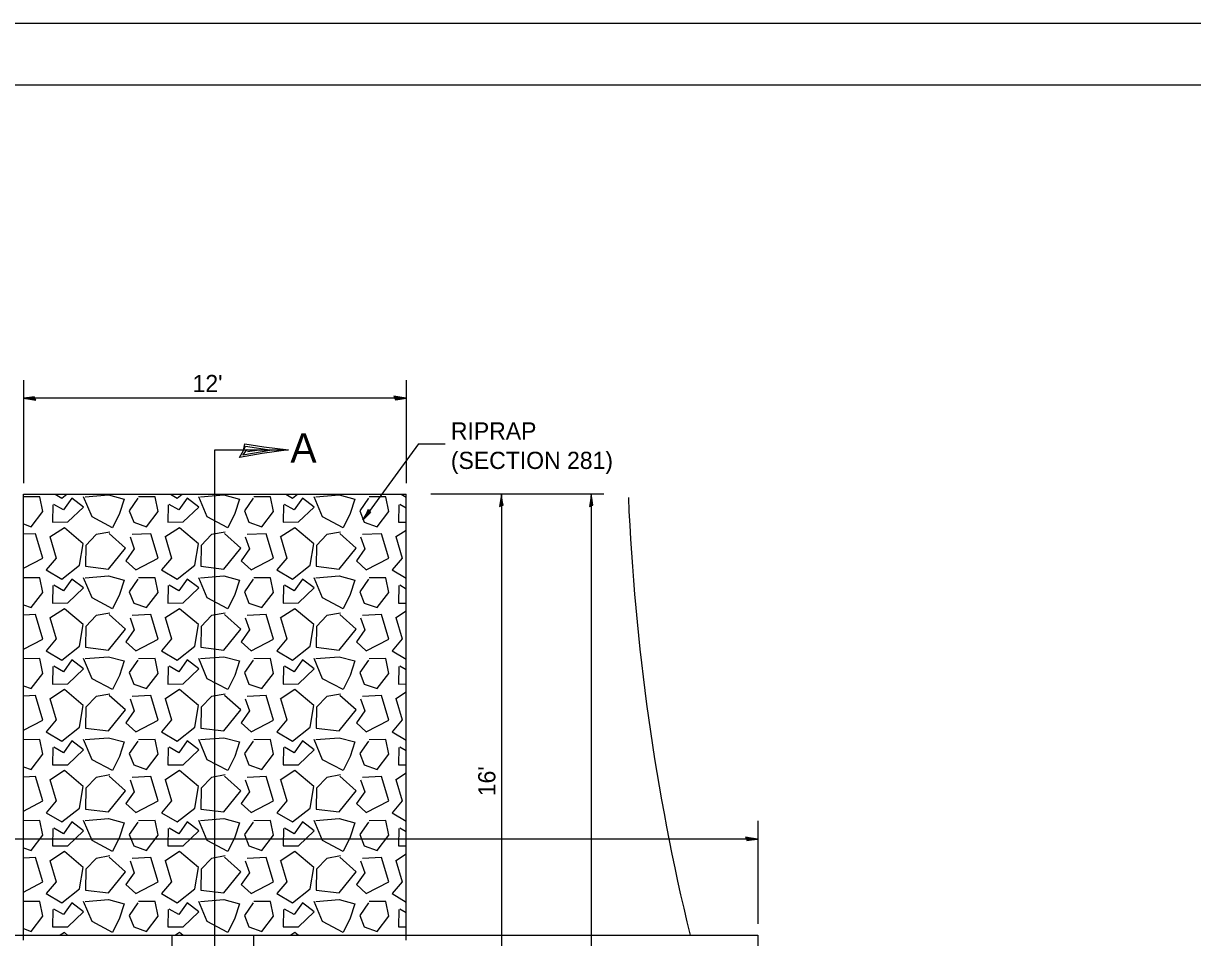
# Model space of a CAD drawing. Extents: x 0 to 2.83, y -0.08 to 1.83.
# Drawn here: x 0.795 to 1.589, y 1.213 to 1.833 of the extents above; entities that cross this region are included whole.
import ezdxf

# ---------------------------------------------------------------- set-up
doc = ezdxf.new("R2010")
doc.units = 0
for name, color, linetype in [('RD_Pr_Roadway_Dimensions', 7, 'Continuous'), ('RD_Pr_Roadway_Notes', 7, 'Continuous'), ('SH_General_Details', 7, 'Continuous'), ('SH_Printer_Plotting_Border', 7, 'Continuous')]:
    doc.layers.add(name, color=color, linetype=linetype)

msp = doc.modelspace()

# ---------------------------------------------------------------- linework, layer by layer
at = {"layer": 'RD_Pr_Roadway_Dimensions'}
for p, q in [((0.79456, 1.59113), (0.79456, 1.52125)), ((1.05457, 1.59113), (1.05457, 1.52125)), ((1.05457, 1.57885), (0.79456, 1.57885)), ((1.18869, 1.51361), (1.07124, 1.51361)), ((1.1193, 1.51361), (1.1193, 1.12766)), ((1.18025, 1.51361), (1.18025, 0.79233)), ((1.29334, 1.29182), (1.29334, 1.22194)), ((1.29334, 1.27954), (0.55591, 1.27954))]:
    msp.add_line(p, q, dxfattribs=at)
for points in [[(0.80221, 1.57874), (0.80195, 1.57988), (0.79872, 1.57939), (0.79456, 1.57885), (0.799, 1.57824), (0.80289, 1.57756), (0.80221, 1.57874), (0.80187, 1.57949), (0.79735, 1.57884), (0.80229, 1.57798), (0.80156, 1.57895), (0.79948, 1.57882), (0.80148, 1.57851)], [(1.04692, 1.57896), (1.04718, 1.57782), (1.05041, 1.57831), (1.05457, 1.57885), (1.05013, 1.57946), (1.04624, 1.58014), (1.04692, 1.57896), (1.04726, 1.57821), (1.05178, 1.57886), (1.04684, 1.57972), (1.04757, 1.57875), (1.04964, 1.57888), (1.04765, 1.57918)], [(1.11919, 1.50596), (1.12033, 1.50621), (1.11984, 1.50945), (1.1193, 1.51361), (1.11869, 1.50917), (1.11801, 1.50527), (1.11919, 1.50596), (1.11994, 1.5063), (1.11929, 1.51081), (1.11843, 1.50588), (1.1194, 1.50661), (1.11927, 1.50868), (1.11896, 1.50668)], [(1.18014, 1.50596), (1.18128, 1.50621), (1.18079, 1.50945), (1.18025, 1.51361), (1.17964, 1.50917), (1.17896, 1.50527), (1.18014, 1.50596), (1.1809, 1.5063), (1.18025, 1.51081), (1.17938, 1.50588), (1.18035, 1.50661), (1.18022, 1.50868), (1.17992, 1.50668)], [(1.28569, 1.27965), (1.28594, 1.27851), (1.28918, 1.279), (1.29334, 1.27954), (1.2889, 1.28015), (1.285, 1.28083), (1.28569, 1.27965), (1.28603, 1.2789), (1.29054, 1.27955), (1.28561, 1.28041), (1.28634, 1.27944), (1.28841, 1.27957), (1.28641, 1.27988)]]:
    msp.add_lwpolyline(points, dxfattribs=at)
at = {"layer": 'RD_Pr_Roadway_Notes'}
for q in [(1.02515, 1.49598), (1.08101, 1.54795)]:
    msp.add_line((1.06282, 1.54795), q, dxfattribs=at)
msp.add_lwpolyline([(1.02955, 1.50224), (1.03033, 1.50137), (1.02803, 1.49903), (1.02515, 1.49598), (1.02727, 1.49994), (1.029, 1.50349), (1.02955, 1.50224), (1.02996, 1.50152), (1.02679, 1.49825), (1.02898, 1.50275), (1.02934, 1.50159), (1.02802, 1.49999), (1.02894, 1.50178)], dxfattribs=at)
at = {"layer": 'SH_General_Details'}
for p, q in [((2.83333, 1.83333), (-0.00001, 1.83333)), ((0.92462, 1.54371), (0.97455, 1.54371)), ((0.92462, 1.11399), (0.92462, 1.54371)), ((0.79456, 1.51361), (1.05457, 1.51361)), ((0.79456, 1.21097), (0.79456, 1.51361)), ((1.05457, 1.21097), (1.05457, 1.51361)), ((0.55591, 1.2143), (1.29334, 1.2143)), ((0.89529, 1.2143), (0.89529, 1.12766)), ((0.95076, 1.2143), (0.95076, 1.12766)), ((1.29334, 1.2143), (1.29334, 1.12766))]:
    msp.add_line(p, q, dxfattribs=at)
msp.add_lwpolyline([(0.16666, 1.79167), (2.79166, 1.79167), (2.79166, 0.04167), (0.16666, 0.04167)], close=True, dxfattribs=at)
for points in [[(0.94394, 1.54327), (0.94497, 1.54783), (0.95791, 1.54587), (0.97455, 1.54371), (0.95678, 1.54127), (0.94122, 1.53854), (0.94394, 1.54327), (0.94531, 1.54629), (0.96337, 1.54369), (0.94363, 1.54022), (0.94654, 1.54411), (0.95484, 1.54358), (0.94686, 1.54237)], [(0.79456, 1.49349), (0.79986, 1.4916), (0.80774, 1.50194), (0.80582, 1.51196), (0.79456, 1.51185)], [(0.81454, 1.50657), (0.81443, 1.49471), (0.82469, 1.49481), (0.83532, 1.50495), (0.82749, 1.51102), (0.82187, 1.503), (0.81522, 1.5068)], [(0.81621, 1.51361), (0.82065, 1.51097), (0.82399, 1.51361)], [(0.83646, 1.51194), (0.85241, 1.51324), (0.86294, 1.51037), (0.85983, 1.50054), (0.85514, 1.49091), (0.84116, 1.4983), (0.83532, 1.51193)], [(0.87228, 1.51093), (0.86643, 1.50243), (0.86946, 1.4947), (0.87817, 1.4916), (0.88605, 1.50194), (0.88412, 1.51196), (0.87274, 1.51184)], [(0.89285, 1.50657), (0.89274, 1.49471), (0.903, 1.49481), (0.91362, 1.50495), (0.9058, 1.51102), (0.90018, 1.503), (0.89352, 1.5068)], [(0.89452, 1.51361), (0.89896, 1.51097), (0.9023, 1.51361)], [(0.91476, 1.51194), (0.93072, 1.51324), (0.94124, 1.51037), (0.93814, 1.50054), (0.93344, 1.49091), (0.91946, 1.4983), (0.91362, 1.51193)], [(0.95058, 1.51093), (0.94474, 1.50243), (0.94777, 1.4947), (0.95648, 1.4916), (0.96436, 1.50194), (0.96243, 1.51196), (0.95104, 1.51184)], [(0.97116, 1.50657), (0.97104, 1.49471), (0.9813, 1.49481), (0.99193, 1.50495), (0.9841, 1.51102), (0.97848, 1.503), (0.97183, 1.5068)], [(0.97283, 1.51361), (0.97726, 1.51097), (0.98061, 1.51361)], [(0.99307, 1.51194), (1.00902, 1.51324), (1.01955, 1.51037), (1.01644, 1.50054), (1.01175, 1.49091), (0.99777, 1.4983), (0.99193, 1.51193)], [(1.02889, 1.51093), (1.02304, 1.50243), (1.02608, 1.4947), (1.03478, 1.4916), (1.04266, 1.50194), (1.04074, 1.51196), (1.02935, 1.51184)], [(1.05113, 1.51361), (1.05457, 1.51156)], [(1.04946, 1.50657), (1.04935, 1.49471), (1.05457, 1.49476)], [(1.05457, 1.50426), (1.05014, 1.5068)], [(0.79456, 1.46339), (0.80774, 1.47025), (0.80278, 1.48685), (0.79456, 1.48647)], [(0.81262, 1.48489), (0.81686, 1.47034), (0.8101, 1.46228), (0.82065, 1.45602), (0.83264, 1.46548), (0.83524, 1.48009), (0.82236, 1.49091), (0.8124, 1.48443)], [(0.85326, 1.48794), (0.84392, 1.48626), (0.83693, 1.4789), (0.83684, 1.46474), (0.85236, 1.46285), (0.86385, 1.4771), (0.85282, 1.48702)], [(0.86698, 1.48466), (0.8698, 1.47648), (0.86417, 1.46844), (0.87085, 1.46234), (0.88605, 1.47025), (0.88109, 1.48685), (0.86833, 1.48626)], [(0.89093, 1.48489), (0.89517, 1.47034), (0.88841, 1.46228), (0.89896, 1.45602), (0.91095, 1.46548), (0.91355, 1.48009), (0.90067, 1.49091), (0.8907, 1.48443)], [(0.93157, 1.48794), (0.92223, 1.48626), (0.91524, 1.4789), (0.91515, 1.46474), (0.93067, 1.46285), (0.94216, 1.4771), (0.93112, 1.48702)], [(0.94529, 1.48466), (0.9481, 1.47648), (0.94248, 1.46844), (0.94916, 1.46234), (0.96436, 1.47025), (0.9594, 1.48685), (0.94664, 1.48626)], [(0.96924, 1.48489), (0.97348, 1.47034), (0.96672, 1.46228), (0.97726, 1.45602), (0.98926, 1.46548), (0.99186, 1.48009), (0.97898, 1.49091), (0.96901, 1.48443)], [(1.00988, 1.48794), (1.00054, 1.48626), (0.99354, 1.4789), (0.99346, 1.46474), (1.00898, 1.46285), (1.02046, 1.4771), (1.00943, 1.48702)], [(1.0236, 1.48466), (1.02641, 1.47648), (1.02078, 1.46844), (1.02746, 1.46234), (1.04266, 1.47025), (1.0377, 1.48685), (1.02494, 1.48626)], [(1.05457, 1.48915), (1.04732, 1.48443)], [(1.04754, 1.48489), (1.05178, 1.47034), (1.04502, 1.46228), (1.05457, 1.45661)], [(0.79456, 1.43854), (0.79986, 1.43665), (0.80774, 1.44699), (0.80582, 1.457), (0.79456, 1.45689)], [(0.81454, 1.45162), (0.81443, 1.43976), (0.82469, 1.43986), (0.83532, 1.45), (0.82749, 1.45607), (0.82187, 1.44804), (0.81522, 1.45184)], [(0.83646, 1.45698), (0.85241, 1.45829), (0.86294, 1.45542), (0.85983, 1.44558), (0.85514, 1.43596), (0.84116, 1.44334), (0.83532, 1.45698)], [(0.87228, 1.45598), (0.86643, 1.44748), (0.86946, 1.43975), (0.87817, 1.43665), (0.88605, 1.44699), (0.88412, 1.457), (0.87274, 1.45689)], [(0.89285, 1.45162), (0.89274, 1.43976), (0.903, 1.43986), (0.91362, 1.45), (0.9058, 1.45607), (0.90018, 1.44804), (0.89352, 1.45184)], [(0.91476, 1.45698), (0.93072, 1.45829), (0.94124, 1.45542), (0.93814, 1.44558), (0.93344, 1.43596), (0.91946, 1.44334), (0.91362, 1.45698)], [(0.95058, 1.45598), (0.94474, 1.44748), (0.94777, 1.43975), (0.95648, 1.43665), (0.96436, 1.44699), (0.96243, 1.457), (0.95104, 1.45689)], [(0.97116, 1.45162), (0.97104, 1.43976), (0.9813, 1.43986), (0.99193, 1.45), (0.9841, 1.45607), (0.97848, 1.44804), (0.97183, 1.45184)], [(0.99307, 1.45698), (1.00902, 1.45829), (1.01955, 1.45542), (1.01644, 1.44558), (1.01175, 1.43596), (0.99777, 1.44334), (0.99193, 1.45698)], [(1.02889, 1.45598), (1.02304, 1.44748), (1.02608, 1.43975), (1.03478, 1.43665), (1.04266, 1.44699), (1.04074, 1.457), (1.02935, 1.45689)], [(1.04946, 1.45162), (1.04935, 1.43976), (1.05457, 1.43981)], [(1.05457, 1.44931), (1.05014, 1.45184)], [(0.79456, 1.40843), (0.80774, 1.4153), (0.80278, 1.4319), (0.79456, 1.43152)], [(0.81262, 1.42994), (0.81686, 1.41539), (0.8101, 1.40733), (0.82065, 1.40106), (0.83264, 1.41052), (0.83524, 1.42514), (0.82236, 1.43596), (0.8124, 1.42948)], [(0.85326, 1.43298), (0.84392, 1.4313), (0.83693, 1.42394), (0.83684, 1.40979), (0.85236, 1.4079), (0.86385, 1.42214), (0.85282, 1.43207)], [(0.86698, 1.4297), (0.8698, 1.42152), (0.86417, 1.41348), (0.87085, 1.40738), (0.88605, 1.4153), (0.88109, 1.4319), (0.86833, 1.43131)], [(0.89093, 1.42994), (0.89517, 1.41539), (0.88841, 1.40733), (0.89896, 1.40106), (0.91095, 1.41052), (0.91355, 1.42514), (0.90067, 1.43596), (0.8907, 1.42948)], [(0.93157, 1.43298), (0.92223, 1.4313), (0.91524, 1.42394), (0.91515, 1.40979), (0.93067, 1.4079), (0.94216, 1.42214), (0.93112, 1.43207)], [(0.94529, 1.4297), (0.9481, 1.42152), (0.94248, 1.41348), (0.94916, 1.40738), (0.96436, 1.4153), (0.9594, 1.4319), (0.94664, 1.43131)], [(0.96924, 1.42994), (0.97348, 1.41539), (0.96672, 1.40733), (0.97726, 1.40106), (0.98926, 1.41052), (0.99186, 1.42514), (0.97898, 1.43596), (0.96901, 1.42948)], [(1.00988, 1.43298), (1.00054, 1.4313), (0.99354, 1.42394), (0.99346, 1.40979), (1.00898, 1.4079), (1.02046, 1.42214), (1.00943, 1.43207)], [(1.0236, 1.4297), (1.02641, 1.42152), (1.02078, 1.41348), (1.02746, 1.40738), (1.04266, 1.4153), (1.0377, 1.4319), (1.02494, 1.43131)], [(1.04754, 1.42994), (1.05178, 1.41539), (1.04502, 1.40733), (1.05457, 1.40166)], [(1.05457, 1.4342), (1.04732, 1.42948)], [(0.79456, 1.38359), (0.79986, 1.3817), (0.80774, 1.39204), (0.80582, 1.40205), (0.79456, 1.40194)], [(0.81454, 1.39666), (0.81443, 1.3848), (0.82469, 1.3849), (0.83532, 1.39504), (0.82749, 1.40112), (0.82187, 1.39309), (0.81522, 1.39689)], [(0.83646, 1.40203), (0.85241, 1.40334), (0.86294, 1.40046), (0.85983, 1.39063), (0.85514, 1.381), (0.84116, 1.38839), (0.83532, 1.40202)], [(0.87228, 1.40102), (0.86643, 1.39252), (0.86946, 1.3848), (0.87817, 1.3817), (0.88605, 1.39204), (0.88412, 1.40205), (0.87274, 1.40194)], [(0.89285, 1.39666), (0.89274, 1.3848), (0.903, 1.3849), (0.91362, 1.39504), (0.9058, 1.40112), (0.90018, 1.39309), (0.89352, 1.39689)], [(0.91476, 1.40203), (0.93072, 1.40334), (0.94124, 1.40046), (0.93814, 1.39063), (0.93344, 1.381), (0.91946, 1.38839), (0.91362, 1.40202)], [(0.95058, 1.40102), (0.94474, 1.39252), (0.94777, 1.3848), (0.95648, 1.3817), (0.96436, 1.39204), (0.96243, 1.40205), (0.95104, 1.40194)], [(0.97116, 1.39666), (0.97104, 1.3848), (0.9813, 1.3849), (0.99193, 1.39504), (0.9841, 1.40112), (0.97848, 1.39309), (0.97183, 1.39689)], [(0.99307, 1.40203), (1.00902, 1.40334), (1.01955, 1.40046), (1.01644, 1.39063), (1.01175, 1.381), (0.99777, 1.38839), (0.99193, 1.40202)], [(1.02889, 1.40102), (1.02304, 1.39252), (1.02608, 1.3848), (1.03478, 1.3817), (1.04266, 1.39204), (1.04074, 1.40205), (1.02935, 1.40194)], [(1.04946, 1.39666), (1.04935, 1.3848), (1.05457, 1.38486)], [(1.05457, 1.39436), (1.05014, 1.39689)], [(0.79456, 1.35348), (0.80774, 1.36034), (0.80278, 1.37694), (0.79456, 1.37657)], [(0.81262, 1.37498), (0.81686, 1.36044), (0.8101, 1.35238), (0.82065, 1.34611), (0.83264, 1.35557), (0.83524, 1.37018), (0.82236, 1.381), (0.8124, 1.37452)], [(0.85326, 1.37803), (0.84392, 1.37635), (0.83693, 1.36899), (0.83684, 1.35484), (0.85236, 1.35294), (0.86385, 1.36719), (0.85282, 1.37712)], [(0.86698, 1.37475), (0.8698, 1.36657), (0.86417, 1.35853), (0.87085, 1.35243), (0.88605, 1.36034), (0.88109, 1.37694), (0.86833, 1.37636)], [(0.89093, 1.37498), (0.89517, 1.36044), (0.88841, 1.35238), (0.89896, 1.34611), (0.91095, 1.35557), (0.91355, 1.37018), (0.90067, 1.381), (0.8907, 1.37452)], [(0.93157, 1.37803), (0.92223, 1.37635), (0.91524, 1.36899), (0.91515, 1.35484), (0.93067, 1.35294), (0.94216, 1.36719), (0.93112, 1.37712)], [(0.94529, 1.37475), (0.9481, 1.36657), (0.94248, 1.35853), (0.94916, 1.35243), (0.96436, 1.36034), (0.9594, 1.37694), (0.94664, 1.37636)], [(0.96924, 1.37498), (0.97348, 1.36044), (0.96672, 1.35238), (0.97726, 1.34611), (0.98926, 1.35557), (0.99186, 1.37018), (0.97898, 1.381), (0.96901, 1.37452)], [(1.00988, 1.37803), (1.00054, 1.37635), (0.99354, 1.36899), (0.99346, 1.35484), (1.00898, 1.35294), (1.02046, 1.36719), (1.00943, 1.37712)], [(1.0236, 1.37475), (1.02641, 1.36657), (1.02078, 1.35853), (1.02746, 1.35243), (1.04266, 1.36034), (1.0377, 1.37694), (1.02494, 1.37636)], [(1.04754, 1.37498), (1.05178, 1.36044), (1.04502, 1.35238), (1.05457, 1.3467)], [(1.05457, 1.37924), (1.04732, 1.37452)], [(0.79456, 1.32863), (0.79986, 1.32674), (0.80774, 1.33708), (0.80582, 1.3471), (0.79456, 1.34699)], [(0.81454, 1.34171), (0.81443, 1.32985), (0.82469, 1.32995), (0.83532, 1.34009), (0.82749, 1.34616), (0.82187, 1.33814), (0.81522, 1.34194)], [(0.83646, 1.34708), (0.85241, 1.34838), (0.86294, 1.34551), (0.85983, 1.33568), (0.85514, 1.32605), (0.84116, 1.33344), (0.83532, 1.34707)], [(0.87228, 1.34607), (0.86643, 1.33757), (0.86946, 1.32984), (0.87817, 1.32674), (0.88605, 1.33708), (0.88412, 1.3471), (0.87274, 1.34698)], [(0.89285, 1.34171), (0.89274, 1.32985), (0.903, 1.32995), (0.91362, 1.34009), (0.9058, 1.34616), (0.90018, 1.33814), (0.89352, 1.34194)], [(0.91476, 1.34708), (0.93072, 1.34838), (0.94124, 1.34551), (0.93814, 1.33568), (0.93344, 1.32605), (0.91946, 1.33344), (0.91362, 1.34707)], [(0.95058, 1.34607), (0.94474, 1.33757), (0.94777, 1.32984), (0.95648, 1.32674), (0.96436, 1.33708), (0.96243, 1.3471), (0.95104, 1.34698)], [(0.97116, 1.34171), (0.97104, 1.32985), (0.9813, 1.32995), (0.99193, 1.34009), (0.9841, 1.34616), (0.97848, 1.33814), (0.97183, 1.34194)], [(0.99307, 1.34708), (1.00902, 1.34838), (1.01955, 1.34551), (1.01644, 1.33568), (1.01175, 1.32605), (0.99777, 1.33344), (0.99193, 1.34707)], [(1.02889, 1.34607), (1.02304, 1.33757), (1.02608, 1.32984), (1.03478, 1.32674), (1.04266, 1.33708), (1.04074, 1.3471), (1.02935, 1.34698)], [(1.04946, 1.34171), (1.04935, 1.32985), (1.05457, 1.3299)], [(1.05457, 1.3394), (1.05014, 1.34194)], [(0.79456, 1.29853), (0.80774, 1.30539), (0.80278, 1.32199), (0.79456, 1.32161)], [(0.81262, 1.32003), (0.81686, 1.30548), (0.8101, 1.29742), (0.82065, 1.29116), (0.83264, 1.30062), (0.83524, 1.31523), (0.82236, 1.32605), (0.8124, 1.31957)], [(0.85326, 1.32308), (0.84392, 1.3214), (0.83693, 1.31404), (0.83684, 1.29988), (0.85236, 1.29799), (0.86385, 1.31224), (0.85282, 1.32216)], [(0.86698, 1.3198), (0.8698, 1.31162), (0.86417, 1.30358), (0.87085, 1.29748), (0.88605, 1.30539), (0.88109, 1.32199), (0.86833, 1.3214)], [(0.89093, 1.32003), (0.89517, 1.30548), (0.88841, 1.29742), (0.89896, 1.29116), (0.91095, 1.30062), (0.91355, 1.31523), (0.90067, 1.32605), (0.8907, 1.31957)], [(0.93157, 1.32308), (0.92223, 1.3214), (0.91524, 1.31404), (0.91515, 1.29988), (0.93067, 1.29799), (0.94216, 1.31224), (0.93112, 1.32216)], [(0.94529, 1.3198), (0.9481, 1.31162), (0.94248, 1.30358), (0.94916, 1.29748), (0.96436, 1.30539), (0.9594, 1.32199), (0.94664, 1.3214)], [(0.96924, 1.32003), (0.97348, 1.30548), (0.96672, 1.29742), (0.97726, 1.29116), (0.98926, 1.30062), (0.99186, 1.31523), (0.97898, 1.32605), (0.96901, 1.31957)], [(1.00988, 1.32308), (1.00054, 1.3214), (0.99354, 1.31404), (0.99346, 1.29988), (1.00898, 1.29799), (1.02046, 1.31224), (1.00943, 1.32216)], [(1.0236, 1.3198), (1.02641, 1.31162), (1.02078, 1.30358), (1.02746, 1.29748), (1.04266, 1.30539), (1.0377, 1.32199), (1.02494, 1.3214)], [(1.04754, 1.32003), (1.05178, 1.30548), (1.04502, 1.29742), (1.05457, 1.29175)], [(1.05457, 1.32429), (1.04732, 1.31957)], [(0.79456, 1.27368), (0.79986, 1.27179), (0.80774, 1.28213), (0.80582, 1.29214), (0.79456, 1.29203)], [(0.81454, 1.28676), (0.81443, 1.2749), (0.82469, 1.275), (0.83532, 1.28514), (0.82749, 1.29121), (0.82187, 1.28318), (0.81522, 1.28698)], [(0.83646, 1.29212), (0.85241, 1.29343), (0.86294, 1.29056), (0.85983, 1.28072), (0.85514, 1.2711), (0.84116, 1.27848), (0.83532, 1.29212)], [(0.87228, 1.29112), (0.86643, 1.28262), (0.86946, 1.27489), (0.87817, 1.27179), (0.88605, 1.28213), (0.88412, 1.29214), (0.87274, 1.29203)], [(0.89285, 1.28676), (0.89274, 1.2749), (0.903, 1.275), (0.91362, 1.28514), (0.9058, 1.29121), (0.90018, 1.28318), (0.89352, 1.28698)], [(0.91476, 1.29212), (0.93072, 1.29343), (0.94124, 1.29056), (0.93814, 1.28072), (0.93344, 1.2711), (0.91946, 1.27848), (0.91362, 1.29212)], [(0.95058, 1.29112), (0.94474, 1.28262), (0.94777, 1.27489), (0.95648, 1.27179), (0.96436, 1.28213), (0.96243, 1.29214), (0.95104, 1.29203)], [(0.97116, 1.28676), (0.97104, 1.2749), (0.9813, 1.275), (0.99193, 1.28514), (0.9841, 1.29121), (0.97848, 1.28318), (0.97183, 1.28698)], [(0.99307, 1.29212), (1.00902, 1.29343), (1.01955, 1.29056), (1.01644, 1.28072), (1.01175, 1.2711), (0.99777, 1.27848), (0.99193, 1.29212)], [(1.02889, 1.29112), (1.02304, 1.28262), (1.02608, 1.27489), (1.03478, 1.27179), (1.04266, 1.28213), (1.04074, 1.29214), (1.02935, 1.29203)], [(1.04946, 1.28676), (1.04935, 1.2749), (1.05457, 1.27495)], [(1.05457, 1.28445), (1.05014, 1.28698)], [(0.81262, 1.26508), (0.81686, 1.25053), (0.8101, 1.24247), (0.82065, 1.2362), (0.83264, 1.24566), (0.83524, 1.26028), (0.82236, 1.2711), (0.8124, 1.26462)], [(0.89093, 1.26508), (0.89517, 1.25053), (0.88841, 1.24247), (0.89896, 1.2362), (0.91095, 1.24566), (0.91355, 1.26028), (0.90067, 1.2711), (0.8907, 1.26462)], [(0.96924, 1.26508), (0.97348, 1.25053), (0.96672, 1.24247), (0.97726, 1.2362), (0.98926, 1.24566), (0.99186, 1.26028), (0.97898, 1.2711), (0.96901, 1.26462)], [(0.79456, 1.24357), (0.80774, 1.25044), (0.80278, 1.26704), (0.79456, 1.26666)], [(0.85326, 1.26812), (0.84392, 1.26644), (0.83693, 1.25908), (0.83684, 1.24493), (0.85236, 1.24304), (0.86385, 1.25728), (0.85282, 1.26721)], [(0.86698, 1.26484), (0.8698, 1.25666), (0.86417, 1.24862), (0.87085, 1.24252), (0.88605, 1.25044), (0.88109, 1.26704), (0.86833, 1.26645)], [(0.93157, 1.26812), (0.92223, 1.26644), (0.91524, 1.25908), (0.91515, 1.24493), (0.93067, 1.24304), (0.94216, 1.25728), (0.93112, 1.26721)], [(0.94529, 1.26484), (0.9481, 1.25666), (0.94248, 1.24862), (0.94916, 1.24252), (0.96436, 1.25044), (0.9594, 1.26704), (0.94664, 1.26645)], [(1.00988, 1.26812), (1.00054, 1.26644), (0.99354, 1.25908), (0.99346, 1.24493), (1.00898, 1.24304), (1.02046, 1.25728), (1.00943, 1.26721)], [(1.0236, 1.26484), (1.02641, 1.25666), (1.02078, 1.24862), (1.02746, 1.24252), (1.04266, 1.25044), (1.0377, 1.26704), (1.02494, 1.26645)], [(1.04754, 1.26508), (1.05178, 1.25053), (1.04502, 1.24247), (1.05457, 1.2368)], [(1.05457, 1.26934), (1.04732, 1.26462)], [(0.79456, 1.21873), (0.79986, 1.21684), (0.80774, 1.22718), (0.80582, 1.23719), (0.79456, 1.23708)], [(0.81454, 1.2318), (0.81443, 1.21994), (0.82469, 1.22004), (0.83532, 1.23018), (0.82749, 1.23626), (0.82187, 1.22823), (0.81522, 1.23203)], [(0.83646, 1.23717), (0.85241, 1.23848), (0.86294, 1.2356), (0.85983, 1.22577), (0.85514, 1.21614), (0.84116, 1.22353), (0.83532, 1.23716)], [(0.87228, 1.23616), (0.86643, 1.22766), (0.86946, 1.21994), (0.87817, 1.21684), (0.88605, 1.22718), (0.88412, 1.23719), (0.87274, 1.23708)], [(0.89285, 1.2318), (0.89274, 1.21994), (0.903, 1.22004), (0.91362, 1.23018), (0.9058, 1.23626), (0.90018, 1.22823), (0.89352, 1.23203)], [(0.91476, 1.23717), (0.93072, 1.23848), (0.94124, 1.2356), (0.93814, 1.22577), (0.93344, 1.21614), (0.91946, 1.22353), (0.91362, 1.23716)], [(0.95058, 1.23616), (0.94474, 1.22766), (0.94777, 1.21994), (0.95648, 1.21684), (0.96436, 1.22718), (0.96243, 1.23719), (0.95104, 1.23708)], [(0.97116, 1.2318), (0.97104, 1.21994), (0.9813, 1.22004), (0.99193, 1.23018), (0.9841, 1.23626), (0.97848, 1.22823), (0.97183, 1.23203)], [(0.99307, 1.23717), (1.00902, 1.23848), (1.01955, 1.2356), (1.01644, 1.22577), (1.01175, 1.21614), (0.99777, 1.22353), (0.99193, 1.23716)], [(1.02889, 1.23616), (1.02304, 1.22766), (1.02608, 1.21994), (1.03478, 1.21684), (1.04266, 1.22718), (1.04074, 1.23719), (1.02935, 1.23708)], [(1.04946, 1.2318), (1.04935, 1.21994), (1.05457, 1.22)], [(1.05457, 1.2295), (1.05014, 1.23203)], [(0.82456, 1.2143), (0.82236, 1.21614), (0.81952, 1.2143)], [(0.90287, 1.2143), (0.90067, 1.21614), (0.89783, 1.2143)], [(0.98117, 1.2143), (0.97898, 1.21614), (0.97614, 1.2143)], [(1.05457, 1.21438), (1.05444, 1.2143)]]:
    msp.add_lwpolyline(points, dxfattribs=at)
msp.add_arc((2.74017, 1.57621), 1.53609, 182.41754, 193.62727, dxfattribs=at)
at = {"layer": 'SH_Printer_Plotting_Border'}
msp.add_lwpolyline([(-0.00001, 0), (2.83333, 0), (2.83333, 1.83333), (-0.00001, 1.83333)], close=True, dxfattribs=at)

# ---------------------------------------------------------------- texts
at = {"layer": 'RD_Pr_Roadway_Dimensions'}
msp.add_text("12'", height=0.011667, dxfattribs=at).set_placement((0.90947, 1.58302))
msp.add_text("16'", height=0.011667, rotation=90, dxfattribs=at).set_placement((1.11513, 1.30861))
at = {"layer": 'RD_Pr_Roadway_Notes'}
for s, height, p in [('RIPRAP', 0.011667, (1.08491, 1.55082)), ('(SECTION 281)', 0.0116667, (1.08491, 1.53082))]:
    msp.add_text(s, height=height, dxfattribs=at).set_placement(p)
at = {"layer": 'SH_General_Details'}
msp.add_text('A', height=0.02, dxfattribs=at).set_placement((0.97588, 1.53509))

doc.saveas('drawing.dxf')
